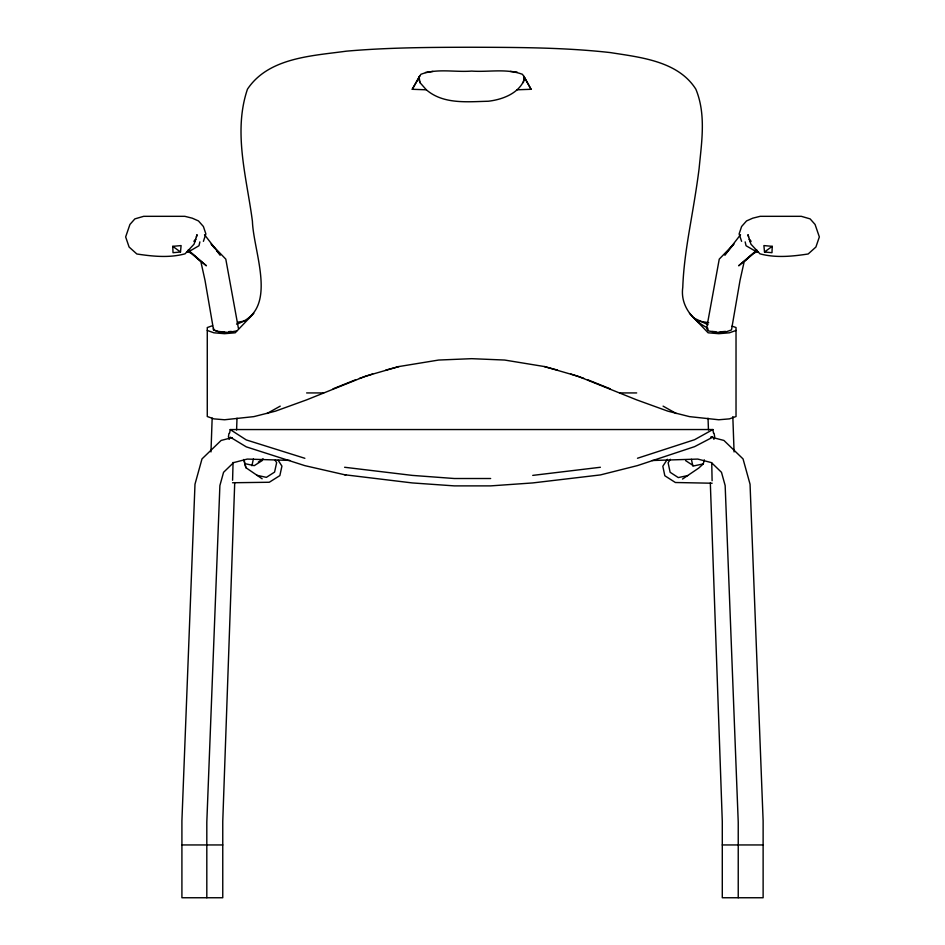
<?xml version="1.0" encoding="UTF-8"?>
<svg xmlns="http://www.w3.org/2000/svg" width="945" height="945" viewBox="0 0 945 945"><rect width="100%" height="100%" fill="white"/><g stroke="black" fill="none" stroke-linecap="round" stroke-linejoin="round"><path stroke-width="1.42" d="M232.588 480.273L233.061 462.436M210.971 451.934L212.164 418.092M234.714 482.966L222.76 821.429L222.76 897.75L181.912 897.75L181.912 820.792L194.989 484.206L201.994 458.916L221.13 440.441L232.139 437.594M236.593 429.987L237.006 418.21M772.23 246.338L771.982 252.705L764.505 251.996L763.903 245.582L772.23 246.338L764.505 251.996M180.495 251.996L181.097 245.582L172.77 246.338L173.018 252.705L180.495 251.996L172.77 246.338M228.973 433.342L228.418 436.85L229.245 439.378M523.341 82.605L524.227 76.876L522.431 74.312C506.366 68.253 488.411 72.316 471.649 71.076C454.911 72.422 436.873 68.123 420.879 74.312L412.244 89.291L426.337 89.799C443.359 104.517 467.35 101.729 488.234 101.245C502.433 99.627 519.478 93.307 524.593 78.754L524.227 76.876L531.066 89.291L516.974 89.799M229.647 433.07L230.214 429.562L712.896 429.538L713.463 433.046M251.902 465.767L253.378 458.986M199.879 241.885L198.982 245.724L190.961 250.401L188.22 250.035M682.514 479.056L698.792 468.035L703.281 463.912L704.297 459.849M196.442 236.923L197.044 234.655L194.056 244.188L185.066 253.815C169.45 258.091 152.641 256.402 136.836 253.981L129.099 247.035L125.65 236.923L129.938 224.449L134.875 218.886L143.687 216.322L184.83 216.322L192.248 218.177L198.462 220.929L203.399 226.505L205.88 233.935L203.399 241.353M713.877 439.354L714.692 436.838L714.077 433.294M194.623 241.991L195.816 239.298L193.843 241.282M412.244 89.291L419.627 76.096M667.383 459.282L662.823 466.251L664.831 475.76L675.38 482.505L712.14 483.226M670.395 459.282L668.115 462.766L670.123 472.276L678.286 477.579L687.818 475.571M253.827 313.338L235.21 332.794L224.544 333.691L213.865 332.794L207.274 330.455M740.537 234.703L724.768 255.115L733.899 244.011L719.251 259.131L706.588 328.517L708.372 330.904L716.404 332.392L725.984 331.896L731.489 329.923L740.029 280.37L744.152 261.765L756.697 250.378M756.484 250.413L738.647 265.781L754.323 252.776L758.032 251.831M258.351 462.105L263.088 458.774M262.45 460.404L254.252 465.661L244.743 463.605L243.751 459.518M267.033 413.508L280.228 406.137M712.896 429.538L694.575 439.708L637.485 458.254M236.534 324.123C279.472 310.539 253.461 252.858 252.421 221.307C246.799 177.943 232.883 132.028 247.46 89.184C268.569 57.491 312.086 55.909 346.236 51.184C387.934 47.498 429.833 47.321 471.649 47.25C517.884 47.392 564.26 47.415 610.269 52.577C640.273 57.326 678.014 60.976 695.851 89.184C706.269 114.345 701.603 142.246 699.111 168.505C696.335 190.618 692.331 212.542 688.681 234.514C685.834 251.996 683.389 269.597 682.774 287.315C680.14 305.389 692.331 320.343 707.781 328.069L707.781 329.923M212.554 325.671L207.274 327.549L207.274 416.521L213.865 418.871L224.544 419.769L253.827 416.627L275.456 411.158L306.629 399.865L365.479 376.216L399.05 366.53L438.645 360.045L471.649 358.675L504.654 360.045L544.261 366.53L577.832 376.216L636.67 399.865L667.843 411.158L689.484 416.627L718.767 419.769L729.434 418.871L736.025 416.521L736.025 327.549L732.08 326.131M333.042 388.832L355.745 379.736M736.025 330.455L729.434 332.794L718.767 333.691L708.1 332.794L689.484 313.338M359.443 378.39L372.637 373.984M399.05 366.53L385.843 370.086M703.281 463.912L693.748 465.92L685.597 460.617M236.663 330.904L228.643 332.392L219.063 331.896L213.558 329.923L205.018 280.37L200.895 261.765L188.35 250.378M237.443 322.233L244.601 321.076M425.451 72.434L432.987 71.395M756.827 250.035L754.086 250.401L746.054 245.724L745.168 241.885M532.732 475.394L600.394 467.267M228.619 331.648L231.336 331.411M720.125 331.872L725.559 331.411M652.298 460.51L697.776 459.081L711.467 462.625L721.484 472.311L725.158 485.553L738.234 822.162L738.234 897.75M710.557 437.157L712.896 437.11L694.575 446.654L637.485 465.59L600.394 474.922L532.732 482.93L490.656 485.884L454.344 485.884L412.268 482.93L344.606 474.744L304.869 465.649L246.267 446.855L230.214 437.133M306.629 392.931L323.698 392.931M619.601 392.931L636.67 392.931M490.656 478.513L454.344 478.513L412.268 475.394L344.606 467.267M181.912 844.948L222.76 844.948M722.287 844.948L763.123 844.948M232.541 482.753L269.29 482.257L279.862 475.595L281.929 466.109L278.173 460.274M289.808 460.416L247.271 459.081L233.58 462.625L223.563 472.311L219.89 485.553L206.813 822.162L206.813 897.75M711.975 331.411L716.05 331.754M224.544 331.99L217.752 331.411L213.558 329.923L213.558 328.069M510.324 71.395L517.151 72.139M344.606 474.744L345.823 474.898M700.139 321.312L708.738 322.694M256.875 475.288L266.395 477.355L274.582 472.098L276.649 462.601L275.137 460.274M187.015 251.831L190.725 252.776L206.4 265.781L188.563 250.413M711.526 437.228L723.917 440.441L743.042 458.916L750.047 484.206L763.123 820.792L763.123 897.75L722.287 897.75L722.287 821.429L710.321 482.966M557.467 370.086L544.261 366.53M304.869 458.301L246.267 439.921L230.214 429.562M570.662 373.984L583.868 378.39M587.566 379.736L610.269 388.832M693.76 317.992L708.077 324.737M663.083 406.137L676.277 413.508M262.155 478.796L245.924 467.716L244.743 463.605M204.51 234.703L220.279 255.115L216.629 250.673M426.337 89.799L419.97 82.605L418.718 78.754L419.072 76.876L419.97 82.605M751.157 241.282L749.184 239.298L750.377 241.991M214.798 248.452L211.148 244.011L225.796 259.131L238.447 328.517M523.684 76.096L531.066 89.291M741.601 241.353L739.12 233.935L741.601 226.505L746.538 220.929L752.752 218.177L760.17 216.322L801.313 216.322L810.125 218.886L815.062 224.449L819.35 236.923L815.901 247.035L808.164 253.981C792.359 256.402 775.55 258.091 759.934 253.815L750.944 244.188L747.956 234.655L748.558 236.923M243.952 459.553L245.924 467.716M691.409 459.294L692.85 466.086M732.824 416.627L734.076 451.934M708.041 418.21L708.455 429.987M711.739 462.908L712.105 480.733"/></g></svg>
